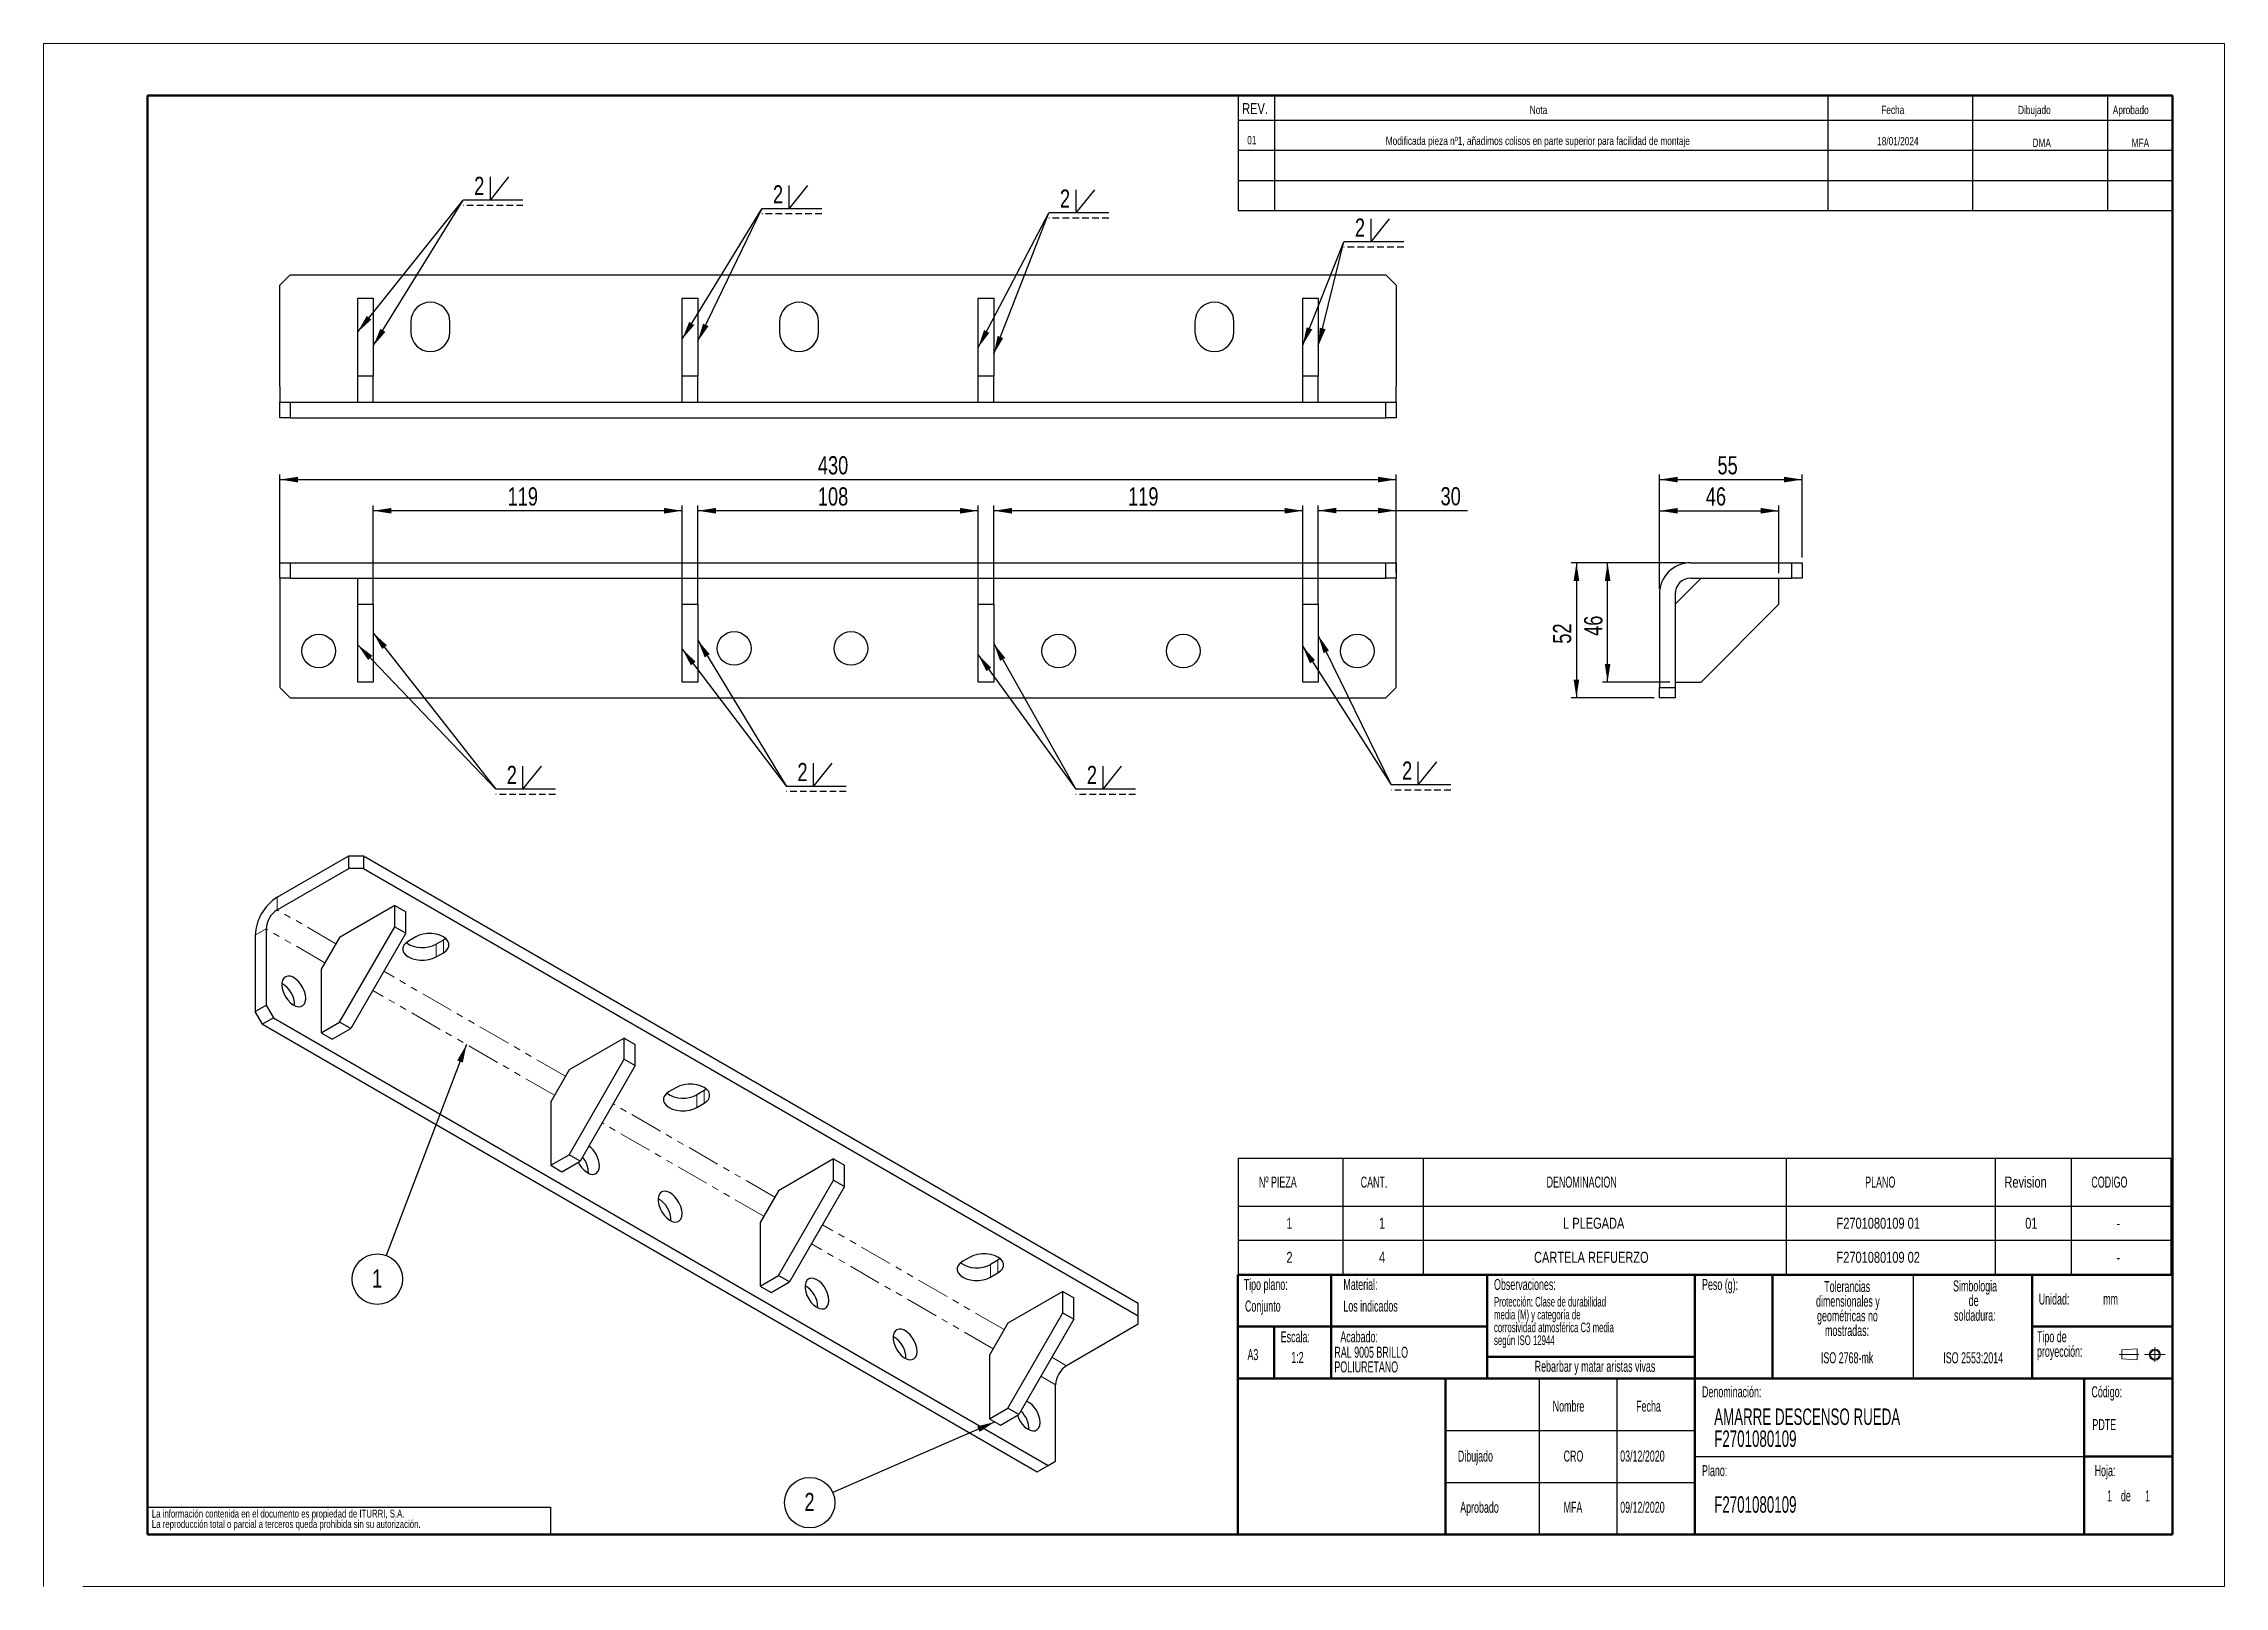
# Model space of a CAD drawing. Header units: millimetres. Extents: x 0 to 420, y 0 to 297.
import ezdxf

# ---------------------------------------------------------------- set-up
doc = ezdxf.new("R2010")
doc.units = ezdxf.units.MM
for name, pattern in [('CENTERX2', [20.32, 12.7, -2.54, 2.54, -2.54]), ('HIDDEN', [1.905, 1.27, -0.635]), ('PHANTOM', [12.7, 6.35, -1.27, 1.27, -1.27, 1.27, -1.27])]:
    doc.linetypes.add(name, pattern=pattern)
doc.layers.add('FORMATO', color=7, linetype='Continuous')
doc.layers.add('SLD-0', color=179, linetype='Continuous')
doc.styles.add('SLDTEXTSTYLE0', font='TXT', dxfattribs={"width": 0.605})
doc.styles.add('SLDTEXTSTYLE1', font='TXT', dxfattribs={"width": 0.75})
doc.dimstyles.new('SLDDIMSTYLE0', dxfattribs={"dimtxt": 3.5, "dimasz": 3.5, "dimexe": 0, "dimexo": 0.0625, "dimgap": 0.875, "dimtad": 1, "dimdec": 1, "dimlfac": 2, "dimrnd": 1e-09, "dimzin": 12, "dimdsep": 46, "dimtxsty": 'SLDTEXTSTYLE1', "dimsah": 1, "dimcen": 0.09, "dimadec": 0, "dimazin": 3, "dimtfac": 1, "dimtdec": 1, "dimtofl": 0, "dimtmove": 0, "dimatfit": 3, "dimfxl": 0, "dimfrac": 2, "dimtolj": 1, "dimtzin": 12, "dimarcsym": 0})
doc.dimstyles.new('SLDDIMSTYLE1', dxfattribs={"dimtxt": 0.18, "dimasz": 3.5, "dimexe": 0, "dimexo": 0.0625, "dimgap": 0, "dimtad": 0, "dimtih": 1, "dimtoh": 1, "dimdec": 0, "dimrnd": 1e-09, "dimzin": 0, "dimdsep": 46, "dimtxsty": 'Standard', "dimsah": 1, "dimcen": 0.09, "dimadec": 0, "dimazin": 0, "dimtfac": 3.5, "dimtdec": 0, "dimtofl": 0, "dimtmove": 0, "dimatfit": 3, "dimfxl": 0, "dimfrac": 2, "dimtolj": 1, "dimtzin": 0, "dimarcsym": 0})

# ---------------------------------------------------------------- blocks, each defined once
blk = doc.blocks.new('Bloque3')
at = {"color": 7, "linetype": 'CENTERX2', "lineweight": 18}
for p, q in [((397.92, 130.06), (394.8, 130.06)), ((398.88, 130.02), (402.16, 130.02)), ((400.52, 128.85), (400.52, 131.19))]:
    blk.add_line(p, q, dxfattribs=at)
at = {"color": 7, "linetype": 'Continuous', "lineweight": 18}
for p, q in [((397.68, 130.95), (395.23, 130.77)), ((395.23, 130.77), (395.23, 129.34)), ((397.68, 130.95), (397.68, 129.16)), ((397.68, 129.16), (395.23, 129.34))]:
    blk.add_line(p, q, dxfattribs=at)
for radius in [0.892, 0.713]:
    blk.add_circle((400.52, 130.02), radius, dxfattribs=at)
blk = doc.blocks.new('SW_NOTE_0')
at = {"layer": 'SLD-0', "color": 0, "attachment_point": 2, "style": 'SLDTEXTSTYLE0'}
for s, insert, char_height in [('dimensionales y', (7.54, -0.09), 2.1167), ('Tolerancias', (7.41, 2.73), 2.1167), ('geométricas no', (7.46, -2.92), 2.1167), ('mostradas:', (7.38, -5.74), 2.117)]:
    blk.add_mtext(s, dxfattribs=dict(at, insert=insert, char_height=char_height))
blk = doc.blocks.new('SW_NOTE_0_1')
at = {"layer": 'SLD-0', "color": 0, "attachment_point": 1, "style": 'SLDTEXTSTYLE0'}
for s, insert, char_height in [('Tipo de', (0, 2.73), 2.117), ('proyección:', (0, -0.09), 2.1167)]:
    blk.add_mtext(s, dxfattribs=dict(at, insert=insert, char_height=char_height))
blk = doc.blocks.new('SW_NOTE_0_2')
at = {"layer": 'SLD-0', "color": 0, "char_height": 2.117, "attachment_point": 2, "style": 'SLDTEXTSTYLE0'}
for s, insert in [('Simbologia', (7.11, 2.73)), ('de', (6.84, -0.09)), ('soldadura:', (7.06, -2.92))]:
    blk.add_mtext(s, dxfattribs=dict(at, insert=insert))
blk = doc.blocks.new('SW_NOTE_0_3')
at = {"layer": 'SLD-0', "color": 0, "char_height": 1.5, "attachment_point": 1, "style": 'SLDTEXTSTYLE1'}
for s, insert in [('La información contenida en el documento es propiedad de ITURRI, S.A.', (0, 1.93)), ('La reproducción total o parcial a terceros queda prohibida sin su autorización.', (0, -0.07))]:
    blk.add_mtext(s, dxfattribs=dict(at, insert=insert))
blk = doc.blocks.new('SW_NOTE_0_4')
at = {"layer": 'SLD-0', "color": 0, "char_height": 2.1167, "attachment_point": 1, "style": 'SLDTEXTSTYLE0'}
for s, insert in [('RAL 9005 BRILLO', (0, 2.73)), ('POLIURETANO', (0, -0.09))]:
    blk.add_mtext(s, dxfattribs=dict(at, insert=insert))
blk = doc.blocks.new('SW_NOTE_0_5')
at = {"layer": 'SLD-0', "color": 0, "char_height": 1.8521, "attachment_point": 1, "style": 'SLDTEXTSTYLE0'}
for s, insert in [('media (M) y categoría de', (0, -0.08)), ('Protección: Clase de durabilidad', (0, 2.39)), ('corrosividad atmosférica C3 media', (0, -2.55)), ('según ISO 12944', (0, -5.02))]:
    blk.add_mtext(s, dxfattribs=dict(at, insert=insert))
blk = doc.blocks.new('SW_NOTE_0_6')
at = {"layer": 'SLD-0', "color": 0, "char_height": 3.175, "attachment_point": 1, "style": 'SLDTEXTSTYLE0'}
for s, insert in [('AMARRE DESCENSO RUEDA', (0, 4.09)), ('F2701080109', (0, -0.14))]:
    blk.add_mtext(s, dxfattribs=dict(at, insert=insert))
blk = doc.blocks.new('SW_TABLEANNOTATION_0')
at = {"layer": 'FORMATO', "color": 0}
for p, q in [((0, 0), (0, -9.27)), ((0, 0), (20.18, 0)), ((20.18, 0), (20.18, -9.27)), ((20.18, 0), (35.68, 0)), ((35.68, 0), (35.68, -9.27)), ((35.68, 0), (105.59, 0)), ((105.59, 0), (105.59, -9.27)), ((105.59, 0), (145.84, 0)), ((145.84, 0), (145.84, -9.27)), ((145.84, 0), (160.48, 0)), ((160.48, 0), (160.48, -9.27)), ((160.48, 0), (179.64, 0)), ((179.64, 0), (179.64, -9.27)), ((0, -9.27), (20.18, -9.27)), ((0, -9.27), (0, -15.83)), ((20.18, -9.27), (35.68, -9.27)), ((20.18, -9.27), (20.18, -15.83)), ((35.68, -9.27), (105.59, -9.27)), ((35.68, -9.27), (35.68, -15.83)), ((105.59, -9.27), (145.84, -9.27)), ((105.59, -9.27), (105.59, -15.83)), ((145.84, -9.27), (160.48, -9.27)), ((145.84, -9.27), (145.84, -15.83)), ((160.48, -9.27), (179.64, -9.27)), ((160.48, -9.27), (160.48, -15.83)), ((179.64, -9.27), (179.64, -15.83)), ((0, -15.83), (0, -22.4)), ((0, -15.83), (20.18, -15.83)), ((20.18, -15.83), (20.18, -22.4)), ((20.18, -15.83), (35.68, -15.83)), ((35.68, -15.83), (35.68, -22.4)), ((35.68, -15.83), (105.59, -15.83)), ((105.59, -15.83), (105.59, -22.4)), ((105.59, -15.83), (145.84, -15.83)), ((145.84, -15.83), (145.84, -22.4)), ((145.84, -15.83), (160.48, -15.83)), ((160.48, -15.83), (160.48, -22.4)), ((160.48, -15.83), (179.64, -15.83)), ((179.64, -15.83), (179.64, -22.4)), ((0, -22.4), (20.18, -22.4)), ((20.18, -22.4), (35.68, -22.4)), ((35.68, -22.4), (105.59, -22.4)), ((105.59, -22.4), (145.84, -22.4)), ((145.84, -22.4), (160.48, -22.4)), ((160.48, -22.4), (179.64, -22.4))]:
    blk.add_line(p, q, dxfattribs=at)
at = {"layer": 'FORMATO', "color": 0, "attachment_point": 1}
for s, insert, char_height, style in [('Nº PIEZA', (4.01, -3.58), 2.117, 'SLDTEXTSTYLE0'), ('CANT.', (23.62, -3.58), 2.117, 'SLDTEXTSTYLE0'), ('DENOMINACION', (59.42, -3.58), 2.1167, 'SLDTEXTSTYLE0'), ('PLANO', (120.78, -3.58), 2.117, 'SLDTEXTSTYLE0'), ('Revision', (147.6, -3.58), 2.117, 'SLDTEXTSTYLE1'), ('CODIGO', (164.34, -3.58), 2.117, 'SLDTEXTSTYLE0'), ('1', (9.31, -11.5), 2.12, 'SLDTEXTSTYLE1'), ('1', (27.15, -11.5), 2.12, 'SLDTEXTSTYLE1'), ('L PLEGADA', (62.59, -11.5), 2.117, 'SLDTEXTSTYLE1'), ('F2701080109 01', (115.26, -11.5), 2.1167, 'SLDTEXTSTYLE1'), ('01', (151.6, -11.5), 2.117, 'SLDTEXTSTYLE1'), ('-', (169.2, -11.5), 2.12, 'SLDTEXTSTYLE1'), ('2', (9.31, -18.06), 2.12, 'SLDTEXTSTYLE1'), ('4', (27.15, -18.06), 2.12, 'SLDTEXTSTYLE1'), ('CARTELA REFUERZO', (57.01, -18.06), 2.1167, 'SLDTEXTSTYLE1'), ('F2701080109 02', (115.26, -18.06), 2.1167, 'SLDTEXTSTYLE1'), ('-', (169.2, -18.06), 2.12, 'SLDTEXTSTYLE1')]:
    blk.add_mtext(s, dxfattribs=dict(at, insert=insert, char_height=char_height, style=style))
blk = doc.blocks.new('_D')
at = {"layer": 'FORMATO', "color": 7}
for p, q in [((311.21, 192.07), (311.21, 214.07)), ((311.21, 213.07), (338.71, 213.07)), ((338.71, 198.07), (338.71, 214.07))]:
    blk.add_line(p, q, dxfattribs=at)
for points in [[(311.21, 213.07), (314.71, 212.53), (314.71, 213.61)], [(338.71, 213.07), (335.21, 213.61), (335.21, 212.53)]]:
    blk.add_solid(points, dxfattribs=at)
at = {"layer": 'FORMATO', "color": 7, "insert": (322.37, 217.58), "char_height": 3.5, "attachment_point": 1, "style": 'SLDTEXTSTYLE1'}
blk.add_mtext('55', dxfattribs=at)
blk = doc.blocks.new('_D_1')
at = {"layer": 'FORMATO', "color": 7}
for p, q in [((316.21, 197.07), (294.21, 197.07)), ((295.21, 197.07), (295.21, 171.07)), ((310.21, 171.07), (294.21, 171.07))]:
    blk.add_line(p, q, dxfattribs=at)
for points in [[(295.21, 197.07), (294.67, 193.57), (295.75, 193.57)], [(295.21, 171.07), (295.75, 174.57), (294.67, 174.57)]]:
    blk.add_solid(points, dxfattribs=at)
at = {"layer": 'FORMATO', "color": 7, "insert": (290.7, 181.48), "char_height": 3.5, "attachment_point": 1, "rotation": 90, "style": 'SLDTEXTSTYLE1'}
blk.add_mtext('52', dxfattribs=at)
blk = doc.blocks.new('_D_2')
at = {"layer": 'FORMATO', "color": 7}
for p, q in [((316.21, 197.07), (300.21, 197.07)), ((301.21, 174.07), (301.21, 197.07)), ((313.21, 174.07), (300.21, 174.07))]:
    blk.add_line(p, q, dxfattribs=at)
for points in [[(301.21, 197.07), (300.67, 193.57), (301.75, 193.57)], [(301.21, 174.07), (301.75, 177.57), (300.67, 177.57)]]:
    blk.add_solid(points, dxfattribs=at)
at = {"layer": 'FORMATO', "color": 7, "insert": (296.7, 182.98), "char_height": 3.5, "attachment_point": 1, "rotation": 90, "style": 'SLDTEXTSTYLE1'}
blk.add_mtext('46', dxfattribs=at)
blk = doc.blocks.new('_D_3')
at = {"layer": 'FORMATO', "color": 7}
for p, q in [((311.21, 192.07), (311.21, 208.07)), ((311.21, 207.07), (334.21, 207.07)), ((334.21, 195.07), (334.21, 208.07))]:
    blk.add_line(p, q, dxfattribs=at)
for points in [[(311.21, 207.07), (314.71, 206.53), (314.71, 207.61)], [(334.21, 207.07), (330.71, 207.61), (330.71, 206.53)]]:
    blk.add_solid(points, dxfattribs=at)
at = {"layer": 'FORMATO', "color": 7, "insert": (320.12, 211.58), "char_height": 3.5, "attachment_point": 1, "style": 'SLDTEXTSTYLE1'}
blk.add_mtext('46', dxfattribs=at)
blk = doc.blocks.new('_D_4')
at = {"layer": 'FORMATO', "color": 7}
for p, q in [((182.99, 190.07), (182.99, 208.07)), ((242.49, 207.07), (182.99, 207.07)), ((242.49, 190.07), (242.49, 208.07))]:
    blk.add_line(p, q, dxfattribs=at)
for points in [[(182.99, 207.07), (186.49, 206.53), (186.49, 207.61)], [(242.49, 207.07), (238.99, 207.61), (238.99, 206.53)]]:
    blk.add_solid(points, dxfattribs=at)
at = {"layer": 'FORMATO', "color": 7, "insert": (208.86, 211.58), "char_height": 3.5, "attachment_point": 1, "style": 'SLDTEXTSTYLE1'}
blk.add_mtext('119', dxfattribs=at)
blk = doc.blocks.new('_D_5')
at = {"layer": 'FORMATO', "color": 7}
for p, q in [((125.99, 190.07), (125.99, 208.07)), ((179.99, 207.07), (125.99, 207.07)), ((179.99, 190.07), (179.99, 208.07))]:
    blk.add_line(p, q, dxfattribs=at)
for points in [[(125.99, 207.07), (129.49, 206.53), (129.49, 207.61)], [(179.99, 207.07), (176.49, 207.61), (176.49, 206.53)]]:
    blk.add_solid(points, dxfattribs=at)
at = {"layer": 'FORMATO', "color": 7, "insert": (149.11, 211.58), "char_height": 3.5, "attachment_point": 1, "style": 'SLDTEXTSTYLE1'}
blk.add_mtext('108', dxfattribs=at)
blk = doc.blocks.new('_D_6')
at = {"layer": 'FORMATO', "color": 7}
for p, q in [((63.49, 190.07), (63.49, 208.07)), ((122.99, 207.07), (63.49, 207.07)), ((122.99, 190.07), (122.99, 208.07))]:
    blk.add_line(p, q, dxfattribs=at)
for points in [[(63.49, 207.07), (66.99, 206.53), (66.99, 207.61)], [(122.99, 207.07), (119.49, 207.61), (119.49, 206.53)]]:
    blk.add_solid(points, dxfattribs=at)
at = {"layer": 'FORMATO', "color": 7, "insert": (89.36, 211.58), "char_height": 3.5, "attachment_point": 1, "style": 'SLDTEXTSTYLE1'}
blk.add_mtext('119', dxfattribs=at)
blk = doc.blocks.new('_D_7')
at = {"layer": 'FORMATO', "color": 7}
for p, q in [((45.49, 195.07), (45.49, 214.07)), ((45.49, 213.07), (260.49, 213.07)), ((260.49, 195.07), (260.49, 214.07))]:
    blk.add_line(p, q, dxfattribs=at)
for points in [[(45.49, 213.07), (48.99, 212.53), (48.99, 213.61)], [(260.49, 213.07), (256.99, 213.61), (256.99, 212.53)]]:
    blk.add_solid(points, dxfattribs=at)
at = {"layer": 'FORMATO', "color": 7, "insert": (149.11, 217.58), "char_height": 3.5, "attachment_point": 1, "style": 'SLDTEXTSTYLE1'}
blk.add_mtext('430', dxfattribs=at)
blk = doc.blocks.new('_D_8')
at = {"layer": 'FORMATO', "color": 7}
for p, q in [((245.49, 190.07), (245.49, 208.11)), ((245.49, 207.11), (260.49, 207.11)), ((260.49, 195.07), (260.49, 208.11)), ((260.49, 207.11), (274.22, 207.11))]:
    blk.add_line(p, q, dxfattribs=at)
for points in [[(245.49, 207.11), (248.99, 206.57), (248.99, 207.65)], [(260.49, 207.11), (256.99, 207.65), (256.99, 206.57)]]:
    blk.add_solid(points, dxfattribs=at)
at = {"layer": 'FORMATO', "color": 7, "insert": (269.04, 211.62), "char_height": 3.5, "attachment_point": 1, "style": 'SLDTEXTSTYLE1'}
blk.add_mtext('30', dxfattribs=at)
blk = doc.blocks.new('SW_SYMBOL_WELD_BUSB')
at = {"layer": 'FORMATO', "color": 0}
for q in [(200, 1000), (1000, 1000)]:
    blk.add_line((200, 0), q, dxfattribs=at)
blk = doc.blocks.new('SW_WELDSYMBOL_0')
at = {"layer": 'FORMATO', "color": 0}
blk.add_line((11.51, 0), (0, 0), dxfattribs=at)
at = {"layer": 'FORMATO', "color": 0, "linetype": 'HIDDEN'}
blk.add_line((11.51, -1), (0, -1), dxfattribs=at)
at = {"layer": 'FORMATO', "color": 0, "xscale": 0.004470703125, "yscale": 0.004470703125, "zscale": 0.004470703125}
blk.add_blockref('SW_SYMBOL_WELD_BUSB', (4.34, 0), dxfattribs=at)
at = {"layer": 'FORMATO', "color": 0, "insert": (2.12, 4.51), "char_height": 3.5, "attachment_point": 1, "style": 'SLDTEXTSTYLE1'}
blk.add_mtext('2', dxfattribs=at)
blk = doc.blocks.new('SW_WELDSYMBOL_1')
at = {"layer": 'FORMATO', "color": 0}
blk.add_line((11.51, 0), (0, 0), dxfattribs=at)
at = {"layer": 'FORMATO', "color": 0, "linetype": 'HIDDEN'}
blk.add_line((11.51, -1), (0, -1), dxfattribs=at)
at = {"layer": 'FORMATO', "color": 0, "xscale": 0.004470703125, "yscale": 0.004470703125, "zscale": 0.004470703125}
blk.add_blockref('SW_SYMBOL_WELD_BUSB', (4.34, 0), dxfattribs=at)
at = {"layer": 'FORMATO', "color": 0, "insert": (2.12, 4.51), "char_height": 3.5, "attachment_point": 1, "style": 'SLDTEXTSTYLE1'}
blk.add_mtext('2', dxfattribs=at)
blk = doc.blocks.new('SW_WELDSYMBOL_2')
at = {"layer": 'FORMATO', "color": 0}
blk.add_line((11.51, 0), (0, 0), dxfattribs=at)
at = {"layer": 'FORMATO', "color": 0, "linetype": 'HIDDEN'}
blk.add_line((11.51, -1), (0, -1), dxfattribs=at)
at = {"layer": 'FORMATO', "color": 0, "xscale": 0.004470703125, "yscale": 0.004470703125, "zscale": 0.004470703125}
blk.add_blockref('SW_SYMBOL_WELD_BUSB', (4.34, 0), dxfattribs=at)
at = {"layer": 'FORMATO', "color": 0, "insert": (2.12, 4.51), "char_height": 3.5, "attachment_point": 1, "style": 'SLDTEXTSTYLE1'}
blk.add_mtext('2', dxfattribs=at)
blk = doc.blocks.new('SW_WELDSYMBOL_3')
at = {"layer": 'FORMATO', "color": 0}
blk.add_line((11.51, 0), (0, 0), dxfattribs=at)
at = {"layer": 'FORMATO', "color": 0, "linetype": 'HIDDEN'}
blk.add_line((11.51, -1), (0, -1), dxfattribs=at)
at = {"layer": 'FORMATO', "color": 0, "xscale": 0.004470703125, "yscale": 0.004470703125, "zscale": 0.004470703125}
blk.add_blockref('SW_SYMBOL_WELD_BUSB', (4.34, 0), dxfattribs=at)
at = {"layer": 'FORMATO', "color": 0, "insert": (2.12, 4.51), "char_height": 3.5, "attachment_point": 1, "style": 'SLDTEXTSTYLE1'}
blk.add_mtext('2', dxfattribs=at)
blk = doc.blocks.new('SW_WELDSYMBOL_4')
at = {"layer": 'FORMATO', "color": 0}
blk.add_line((11.51, 0), (0, 0), dxfattribs=at)
at = {"layer": 'FORMATO', "color": 0, "linetype": 'HIDDEN'}
blk.add_line((11.51, -1), (0, -1), dxfattribs=at)
at = {"layer": 'FORMATO', "color": 0, "xscale": 0.004470703125, "yscale": 0.004470703125, "zscale": 0.004470703125}
blk.add_blockref('SW_SYMBOL_WELD_BUSB', (4.34, 0), dxfattribs=at)
at = {"layer": 'FORMATO', "color": 0, "insert": (2.12, 4.51), "char_height": 3.5, "attachment_point": 1, "style": 'SLDTEXTSTYLE1'}
blk.add_mtext('2', dxfattribs=at)
blk = doc.blocks.new('SW_WELDSYMBOL_5')
at = {"layer": 'FORMATO', "color": 0}
blk.add_line((11.51, 0), (0, 0), dxfattribs=at)
at = {"layer": 'FORMATO', "color": 0, "linetype": 'HIDDEN'}
blk.add_line((11.51, -1), (0, -1), dxfattribs=at)
at = {"layer": 'FORMATO', "color": 0, "xscale": 0.004470703125, "yscale": 0.004470703125, "zscale": 0.004470703125}
blk.add_blockref('SW_SYMBOL_WELD_BUSB', (4.34, 0), dxfattribs=at)
at = {"layer": 'FORMATO', "color": 0, "insert": (2.12, 4.51), "char_height": 3.5, "attachment_point": 1, "style": 'SLDTEXTSTYLE1'}
blk.add_mtext('2', dxfattribs=at)
blk = doc.blocks.new('SW_WELDSYMBOL_6')
at = {"layer": 'FORMATO', "color": 0}
blk.add_line((11.51, 0), (0, 0), dxfattribs=at)
at = {"layer": 'FORMATO', "color": 0, "linetype": 'HIDDEN'}
blk.add_line((11.51, -1), (0, -1), dxfattribs=at)
at = {"layer": 'FORMATO', "color": 0, "xscale": 0.004470703125, "yscale": 0.004470703125, "zscale": 0.004470703125}
blk.add_blockref('SW_SYMBOL_WELD_BUSB', (4.34, 0), dxfattribs=at)
at = {"layer": 'FORMATO', "color": 0, "insert": (2.12, 4.51), "char_height": 3.5, "attachment_point": 1, "style": 'SLDTEXTSTYLE1'}
blk.add_mtext('2', dxfattribs=at)
blk = doc.blocks.new('SW_WELDSYMBOL_7')
at = {"layer": 'FORMATO', "color": 0}
blk.add_line((11.51, 0), (0, 0), dxfattribs=at)
at = {"layer": 'FORMATO', "color": 0, "linetype": 'HIDDEN'}
blk.add_line((11.51, -1), (0, -1), dxfattribs=at)
at = {"layer": 'FORMATO', "color": 0, "xscale": 0.004470703125, "yscale": 0.004470703125, "zscale": 0.004470703125}
blk.add_blockref('SW_SYMBOL_WELD_BUSB', (4.34, 0), dxfattribs=at)
at = {"layer": 'FORMATO', "color": 0, "insert": (2.12, 4.51), "char_height": 3.5, "attachment_point": 1, "style": 'SLDTEXTSTYLE1'}
blk.add_mtext('2', dxfattribs=at)
blk = doc.blocks.new('SW_NOTE_0_7')
at = {"layer": 'FORMATO', "color": 0}
blk.add_circle((-4.45, -1.94), 4.86, dxfattribs=at)
at = {"layer": 'FORMATO', "color": 0, "insert": (-4.49, -0.06), "char_height": 3.5, "attachment_point": 2, "style": 'SLDTEXTSTYLE1'}
blk.add_mtext('2', dxfattribs=at)
blk = doc.blocks.new('SW_NOTE_0_8')
at = {"layer": 'FORMATO', "color": 0}
blk.add_circle((-1.73, -4.54), 4.86, dxfattribs=at)
at = {"layer": 'FORMATO', "color": 0, "insert": (-1.76, -2.66), "char_height": 3.5, "attachment_point": 2, "style": 'SLDTEXTSTYLE1'}
blk.add_mtext('1', dxfattribs=at)

msp = doc.modelspace()

# ---------------------------------------------------------------- linework, layer by layer
at = {"color": 7, "linetype": 'Continuous', "lineweight": 18}
for p, q in [((0, 297), (420, 297)), ((0, 297), (0, -0.001)), ((420, 297), (420, 0)), ((7.531, 0), (420, 0))]:
    msp.add_line(p, q, dxfattribs=at)
at = {"color": 7, "linetype": 'Continuous', "lineweight": 50}
for p, q in [((410, 287), (20, 287)), ((20, 10), (20, 287)), ((410, 10), (410, 287)), ((230, 60), (410, 60)), ((230, 60), (230, 10)), ((20, 10), (410, 10))]:
    msp.add_line(p, q, dxfattribs=at)
at = {"color": 7, "linetype": 'Continuous', "lineweight": 25}
for p, q in [((47.493, 252.472), (45.493, 250.472)), ((47.493, 252.472), (258.493, 252.472)), ((260.493, 250.472), (258.493, 252.472)), ((45.493, 230.972), (45.493, 250.472)), ((60.493, 247.972), (63.493, 247.972)), ((60.493, 232.972), (60.493, 247.972)), ((63.493, 247.972), (63.493, 232.972)), ((122.993, 247.972), (125.993, 247.972)), ((122.993, 232.972), (122.993, 247.972)), ((125.993, 247.972), (125.993, 232.972)), ((179.993, 247.972), (182.993, 247.972)), ((179.993, 232.972), (179.993, 247.972)), ((182.993, 247.972), (182.993, 232.972)), ((242.493, 247.972), (245.493, 247.972)), ((242.493, 232.972), (242.493, 247.972)), ((245.493, 247.972), (245.493, 232.972)), ((260.493, 250.472), (260.493, 230.972)), ((70.743, 243.472), (70.743, 241.472)), ((78.243, 241.472), (78.243, 243.472)), ((141.743, 243.472), (141.743, 241.472)), ((149.243, 241.472), (149.243, 243.472)), ((221.743, 243.472), (221.743, 241.472)), ((229.243, 241.472), (229.243, 243.472)), ((60.493, 227.972), (60.493, 232.972)), ((63.493, 232.972), (60.493, 232.972)), ((63.493, 227.972), (63.493, 232.972)), ((122.993, 227.972), (122.993, 232.972)), ((125.993, 232.972), (122.993, 232.972)), ((125.993, 227.972), (125.993, 232.972)), ((182.993, 232.972), (179.993, 232.972)), ((179.993, 227.972), (179.993, 232.972)), ((182.993, 227.972), (182.993, 232.972)), ((245.493, 232.972), (242.493, 232.972)), ((242.493, 227.972), (242.493, 232.972)), ((245.493, 227.972), (245.493, 232.972)), ((45.493, 230.972), (45.493, 227.972)), ((45.493, 224.972), (45.493, 227.972)), ((45.493, 227.972), (47.493, 227.972)), ((47.493, 227.972), (47.493, 224.972)), ((47.493, 227.972), (258.493, 227.972)), ((258.493, 224.972), (258.493, 227.972)), ((258.493, 227.972), (260.493, 227.972)), ((260.493, 227.972), (260.493, 230.972)), ((260.493, 227.972), (260.493, 224.972)), ((47.493, 224.972), (45.493, 224.972)), ((47.493, 224.972), (258.493, 224.972)), ((260.493, 224.972), (258.493, 224.972)), ((45.493, 194.071), (45.493, 197.071)), ((45.493, 197.071), (47.493, 197.071)), ((47.493, 194.071), (45.493, 194.071)), ((45.493, 194.071), (45.493, 191.071)), ((47.493, 197.071), (47.493, 194.071)), ((47.493, 197.071), (258.493, 197.071)), ((47.493, 194.071), (258.493, 194.071)), ((60.493, 189.071), (60.493, 194.071)), ((63.493, 189.071), (63.493, 194.071)), ((122.993, 189.071), (122.993, 194.071)), ((125.993, 189.071), (125.993, 194.071)), ((179.993, 189.071), (179.993, 194.071)), ((182.993, 189.071), (182.993, 194.071)), ((242.493, 189.071), (242.493, 194.071)), ((245.493, 189.071), (245.493, 194.071)), ((258.493, 194.071), (258.493, 197.071)), ((258.493, 197.071), (260.493, 197.071)), ((260.493, 194.071), (258.493, 194.071)), ((260.493, 197.071), (260.493, 194.071)), ((260.493, 191.071), (260.493, 194.071)), ((319.207, 194.071), (314.207, 189.071)), ((317.207, 197.071), (336.707, 197.071)), ((317.207, 194.071), (336.707, 194.071)), ((334.207, 189.071), (334.207, 194.071)), ((336.707, 194.071), (336.707, 197.071)), ((336.707, 197.071), (338.707, 197.071)), ((338.707, 194.071), (336.707, 194.071)), ((338.707, 197.071), (338.707, 194.071)), ((45.493, 191.071), (45.493, 173.071)), ((60.493, 189.071), (63.493, 189.071)), ((60.493, 174.071), (60.493, 189.071)), ((63.493, 189.071), (63.493, 174.071)), ((122.993, 189.071), (125.993, 189.071)), ((122.993, 174.071), (122.993, 189.071)), ((125.993, 189.071), (125.993, 174.071)), ((179.993, 189.071), (182.993, 189.071)), ((179.993, 174.071), (179.993, 189.071)), ((182.993, 189.071), (182.993, 174.071)), ((242.493, 189.071), (245.493, 189.071)), ((242.493, 174.071), (242.493, 189.071)), ((245.493, 189.071), (245.493, 174.071)), ((260.493, 173.071), (260.493, 191.071)), ((311.207, 191.071), (311.207, 173.071)), ((314.207, 191.071), (314.207, 173.071)), ((319.207, 174.071), (334.207, 189.071)), ((45.493, 173.071), (47.493, 171.071)), ((63.493, 174.071), (60.493, 174.071)), ((125.993, 174.071), (122.993, 174.071)), ((182.993, 174.071), (179.993, 174.071)), ((245.493, 174.071), (242.493, 174.071)), ((258.493, 171.071), (260.493, 173.071)), ((311.207, 173.071), (314.207, 173.071)), ((311.207, 171.071), (311.207, 173.071)), ((314.207, 174.071), (319.207, 174.071)), ((314.207, 173.071), (314.207, 171.071)), ((47.493, 171.071), (258.493, 171.071)), ((314.207, 171.071), (311.207, 171.071)), ((44.995, 132.699), (58.784, 140.659)), ((58.784, 138.209), (58.784, 140.659)), ((58.784, 140.659), (61.612, 140.659)), ((61.612, 140.659), (61.612, 138.209)), ((61.612, 140.659), (210.812, 54.528)), ((44.995, 130.249), (58.784, 138.209)), ((61.612, 138.209), (58.784, 138.209)), ((61.612, 138.209), (210.812, 52.078)), ((67.623, 131.066), (57.016, 124.943)), ((67.623, 126.983), (67.623, 131.066)), ((67.623, 131.066), (69.744, 129.841)), ((42.874, 126.575), (42.874, 111.877)), ((57.016, 108.612), (67.623, 126.983)), ((67.623, 126.983), (69.744, 125.758)), ((69.744, 125.758), (69.744, 129.841)), ((40.753, 125.351), (40.753, 110.653)), ((57.016, 124.943), (53.481, 118.819)), ((69.744, 125.758), (59.137, 107.387)), ((71.689, 125.045), (70.274, 124.228)), ((76.992, 124.433), (75.578, 123.616)), ((75.578, 121.167), (76.992, 121.983)), ((77.432, 124.739), (76.992, 124.433)), ((53.481, 118.819), (53.481, 106.571)), ((40.753, 110.653), (42.874, 111.877)), ((42.167, 108.203), (40.753, 110.653)), ((44.288, 109.428), (42.167, 108.203)), ((42.874, 111.877), (44.288, 109.428)), ((44.288, 109.428), (193.488, 23.297)), ((42.167, 108.203), (191.366, 22.072)), ((53.481, 106.571), (57.016, 108.612)), ((53.481, 106.571), (55.602, 105.346)), ((55.602, 105.346), (59.137, 107.387)), ((59.137, 107.387), (57.016, 108.612)), ((111.817, 105.553), (101.21, 99.43)), ((111.817, 101.47), (111.817, 105.553)), ((111.817, 105.553), (113.938, 104.328)), ((101.21, 83.099), (111.817, 101.47)), ((111.817, 101.47), (113.938, 100.246)), ((113.938, 100.246), (113.938, 104.328)), ((101.21, 99.43), (97.675, 93.306)), ((113.938, 100.246), (103.332, 81.875)), ((97.675, 93.306), (97.675, 81.058)), ((121.893, 96.062), (120.479, 95.246)), ((127.196, 95.45), (125.782, 94.634)), ((125.782, 92.184), (127.196, 93.001)), ((127.637, 95.756), (127.196, 95.45)), ((97.675, 81.058), (101.21, 83.099)), ((97.675, 81.058), (99.796, 79.834)), ((99.796, 79.834), (103.332, 81.875)), ((103.332, 81.875), (101.21, 83.099)), ((152.122, 82.285), (141.515, 76.162)), ((152.122, 78.203), (152.122, 82.285)), ((152.122, 82.285), (154.243, 81.061)), ((154.243, 76.978), (154.243, 81.061)), ((141.515, 76.162), (137.98, 70.039)), ((141.515, 59.832), (152.122, 78.203)), ((154.243, 76.978), (143.637, 58.607)), ((152.122, 78.203), (154.243, 76.978)), ((137.98, 70.039), (137.98, 57.79)), ((178.462, 63.406), (177.047, 62.59)), ((184.205, 63.1), (183.765, 62.794)), ((137.98, 57.79), (141.515, 59.832)), ((143.637, 58.607), (141.515, 59.832)), ((183.765, 62.794), (182.351, 61.978)), ((182.351, 59.528), (183.765, 60.344)), ((137.98, 57.79), (140.101, 56.566)), ((140.101, 56.566), (143.637, 58.607)), ((196.316, 56.773), (185.71, 50.65)), ((196.316, 52.69), (196.316, 56.773)), ((196.316, 56.773), (198.437, 55.548)), ((198.437, 51.465), (198.437, 55.548)), ((185.71, 50.65), (182.174, 44.526)), ((185.71, 34.319), (196.316, 52.69)), ((198.437, 51.465), (187.831, 33.094)), ((196.316, 52.69), (198.437, 51.465)), ((210.812, 50.445), (197.023, 42.485)), ((210.812, 52.078), (210.812, 54.528)), ((210.812, 50.445), (210.812, 52.078)), ((182.174, 44.526), (182.174, 32.278)), ((194.902, 24.114), (194.902, 38.811)), ((182.174, 32.278), (185.71, 34.319)), ((187.831, 33.094), (185.71, 34.319)), ((182.174, 32.278), (184.295, 31.053)), ((184.295, 31.053), (187.831, 33.094)), ((191.366, 22.072), (193.488, 23.297)), ((193.488, 23.297), (194.902, 24.114))]:
    msp.add_line(p, q, dxfattribs=at)
at = {"color": 8, "linetype": 'PHANTOM', "lineweight": 18}
for p, q in [((44.995, 130.249), (44.995, 132.699)), ((56.309, 123.718), (44.995, 130.249)), ((40.753, 125.351), (42.874, 126.575)), ((54.188, 120.044), (42.874, 126.575)), ((75.578, 121.167), (75.578, 123.616)), ((76.992, 121.983), (76.992, 124.433)), ((100.503, 98.205), (65.502, 118.411)), ((98.382, 94.531), (63.381, 114.737)), ((140.808, 74.938), (109.696, 92.898)), ((125.782, 92.184), (125.782, 94.634)), ((127.196, 93.001), (127.196, 95.45)), ((138.687, 71.263), (107.575, 89.224)), ((185.002, 49.425), (150.001, 69.631)), ((182.881, 45.751), (147.88, 65.956)), ((182.351, 59.528), (182.351, 61.978)), ((183.765, 60.344), (183.765, 62.794)), ((197.023, 42.485), (194.195, 44.118)), ((194.902, 38.811), (192.074, 40.444))]:
    msp.add_line(p, q, dxfattribs=at)
at = {"color": 7, "linetype": 'Continuous', "lineweight": 25, "flags": 128}
for points in [[(70.274, 124.228), (69.751, 123.849), (69.386, 123.413), (69.2, 122.94), (69.2, 122.455), (69.386, 121.983), (69.751, 121.546), (70.274, 121.167), (70.931, 120.865), (71.687, 120.654), (72.506, 120.546), (73.346, 120.546), (74.165, 120.654), (74.921, 120.865), (75.578, 121.167)], [(76.992, 121.983), (77.515, 122.362), (77.88, 122.799), (78.067, 123.272), (78.067, 123.756), (77.88, 124.229), (77.515, 124.666), (76.992, 125.045), (76.335, 125.347), (75.579, 125.557), (74.76, 125.665), (73.92, 125.665), (73.102, 125.557), (72.345, 125.347), (71.689, 125.045)], [(50.475, 113.205), (50.413, 113.853), (50.231, 114.537), (49.938, 115.221), (49.55, 115.868), (49.087, 116.443), (48.576, 116.915), (48.044, 117.258), (47.518, 117.454), (47.028, 117.493), (46.6, 117.372), (46.257, 117.098), (46.018, 116.686), (45.895, 116.157), (45.895, 115.541), (46.018, 114.871), (46.257, 114.182), (46.6, 113.512), (47.028, 112.897), (47.518, 112.37), (48.044, 111.96), (48.576, 111.688), (49.087, 111.569), (49.55, 111.611), (49.938, 111.81), (50.231, 112.155), (50.413, 112.629), (50.475, 113.205)], [(127.196, 93.001), (127.72, 93.38), (128.084, 93.817), (128.271, 94.289), (128.271, 94.774), (128.084, 95.246), (127.72, 95.683), (127.196, 96.062), (126.54, 96.365), (125.783, 96.575), (124.965, 96.683), (124.125, 96.683), (123.306, 96.575), (122.55, 96.365), (121.893, 96.062)], [(120.479, 95.246), (119.955, 94.867), (119.591, 94.43), (119.404, 93.957), (119.404, 93.473), (119.591, 93), (119.955, 92.563), (120.479, 92.184), (121.135, 91.882), (121.892, 91.672), (122.711, 91.564), (123.55, 91.564), (124.369, 91.672), (125.126, 91.882), (125.782, 92.184)], [(102.954, 81.656), (103.169, 81.264), (103.597, 80.649), (104.087, 80.122), (104.612, 79.711), (105.145, 79.44), (105.656, 79.321), (106.118, 79.363), (106.506, 79.562), (106.799, 79.907), (106.982, 80.381), (107.044, 80.957)], [(122.954, 71.772), (122.892, 72.42), (122.709, 73.104), (122.416, 73.789), (122.028, 74.435), (121.566, 75.01), (121.055, 75.482), (120.522, 75.825), (119.997, 76.022), (119.507, 76.061), (119.079, 75.94), (118.736, 75.666), (118.496, 75.253), (118.373, 74.725), (118.373, 74.109), (118.496, 73.438), (118.736, 72.749), (119.079, 72.079), (119.507, 71.464), (119.997, 70.937), (120.522, 70.527), (121.055, 70.255), (121.566, 70.137), (122.028, 70.178), (122.416, 70.377), (122.709, 70.722), (122.892, 71.196), (122.954, 71.772)], [(183.765, 60.344), (184.289, 60.723), (184.653, 61.16), (184.84, 61.633), (184.84, 62.118), (184.653, 62.59), (184.289, 63.027), (183.765, 63.406), (183.108, 63.708), (182.352, 63.919), (181.533, 64.026), (180.693, 64.026), (179.875, 63.919), (179.118, 63.708), (178.462, 63.406)], [(151.238, 55.036), (151.176, 55.684), (150.994, 56.368), (150.7, 57.052), (150.312, 57.699), (149.85, 58.274), (149.339, 58.746), (148.806, 59.089), (148.281, 59.285), (147.791, 59.324), (147.363, 59.203), (147.02, 58.929), (146.78, 58.517), (146.657, 57.988), (146.657, 57.372), (146.78, 56.702), (147.02, 56.013), (147.363, 55.343), (147.791, 54.728), (148.281, 54.201), (148.806, 53.79), (149.339, 53.519), (149.85, 53.4), (150.312, 53.442), (150.7, 53.64), (150.994, 53.986), (151.176, 54.46), (151.238, 55.036)], [(177.047, 62.59), (176.524, 62.211), (176.16, 61.774), (175.973, 61.301), (175.973, 60.816), (176.16, 60.344), (176.524, 59.907), (177.047, 59.528), (177.704, 59.226), (178.461, 59.015), (179.279, 58.908), (180.119, 58.908), (180.938, 59.015), (181.694, 59.226), (182.351, 59.528)], [(168.209, 45.239), (168.147, 45.887), (167.964, 46.571), (167.671, 47.255), (167.283, 47.902), (166.821, 48.477), (166.31, 48.949), (165.777, 49.292), (165.251, 49.488), (164.761, 49.527), (164.333, 49.406), (163.99, 49.132), (163.751, 48.72), (163.628, 48.191), (163.628, 47.575), (163.751, 46.905), (163.99, 46.216), (164.333, 45.546), (164.761, 44.931), (165.251, 44.404), (165.777, 43.994), (166.31, 43.722), (166.821, 43.603), (167.283, 43.645), (167.671, 43.844), (167.964, 44.189), (168.147, 44.663), (168.209, 45.239)], [(187.532, 32.922), (187.679, 32.541), (188.022, 31.871), (188.45, 31.256), (188.939, 30.729), (189.465, 30.319), (189.998, 30.047), (190.509, 29.929), (190.971, 29.97), (191.359, 30.169), (191.652, 30.514), (191.835, 30.988), (191.897, 31.564)]]:
    msp.add_lwpolyline(points, dxfattribs=at)
at = {"color": 7, "linetype": 'Continuous', "lineweight": 25}
for centre in [(52.993, 180.071), (132.993, 180.571), (155.493, 180.571), (195.493, 180.071), (219.493, 180.071), (252.993, 180.071)]:
    msp.add_circle(centre, 3.25, dxfattribs=at)
for centre, radius, start, end in [((74.493, 243.472), 3.75, 0, 180), ((145.493, 243.472), 3.75, 0, 180), ((225.493, 243.472), 3.75, 0, 180), ((74.493, 241.472), 3.75, 180, 0), ((145.493, 241.472), 3.75, 180, 0), ((225.493, 241.472), 3.75, 180, 0), ((317.207, 191.071), 6, 90, 180), ((317.207, 191.071), 3, 90, 180), ((49.925, 124.954), 9.181, 122.4764, 177.5236), ((47.48, 126.366), 4.61, 122.60548, 177.39452), ((72.958, 128.498), 5.54, 235.67663, 298.22515), ((43.555, 111.863), 4.793, 359.08673, 60.9079), ((123.162, 99.515), 5.54, 235.67663, 298.22515), ((102.029, 80.728), 5.02, 2.61438, 53.65676), ((100.153, 79.597), 4.763, 359.30052, 40.19766), ((116.033, 70.431), 4.793, 359.08673, 60.9079), ((179.731, 66.859), 5.54, 235.67663, 298.22515), ((144.318, 53.694), 4.793, 359.08673, 60.9079), ((161.288, 43.897), 4.793, 359.08673, 60.9079), ((199.508, 38.602), 4.61, 122.60548, 177.39452), ((184.789, 30.139), 4.98, 0.07534, 46.56729), ((187.054, 31.404), 4.845, 1.89649, 62.04416)]:
    msp.add_arc(centre, radius, start, end, dxfattribs=at)
at = {"layer": 'FORMATO'}
for p, q in [((230.091, 287), (410, 287)), ((230.091, 287), (230.091, 264.866)), ((237.034, 287), (237.034, 264.866)), ((343.657, 287), (343.657, 264.866)), ((371.462, 287), (371.462, 264.866)), ((397.513, 287), (397.513, 264.866)), ((410, 287), (410, 264.866)), ((230.091, 282.266), (410, 282.266)), ((230.091, 276.466), (410, 276.466)), ((230.091, 270.666), (410, 270.666)), ((230.091, 264.866), (410, 264.866))]:
    msp.add_line(p, q, dxfattribs=at)
at = {"layer": 'SLD-0', "lineweight": 50}
for p, q in [((248, 60), (248, 40)), ((278, 60), (278, 40)), ((318, 60), (318, 40)), ((333, 60), (333, 40)), ((383, 60), (383, 40)), ((230, 50), (248, 50)), ((237, 50), (237, 40)), ((248, 50), (278, 50)), ((383, 50), (410, 50)), ((278, 44.158), (318, 44.158)), ((230, 40), (410, 40)), ((270, 40), (270, 10)), ((318, 40), (318, 10)), ((393, 40), (393, 10)), ((393, 25), (410, 25))]:
    msp.add_line(p, q, dxfattribs=at)
at = {"layer": 'SLD-0'}
for p, q in [((360.082, 60), (360.082, 40)), ((288, 40), (288, 10)), ((303, 40), (303, 10)), ((270, 30), (318, 30)), ((318, 25), (393, 25)), ((270, 20), (318, 20)), ((20.002, 15.245), (97.629, 15.245)), ((97.629, 15.245), (97.629, 10))]:
    msp.add_line(p, q, dxfattribs=at)

# ---------------------------------------------------------------- block references
at = {"color": 7, "linetype": 'Continuous', "xscale": 1.2, "yscale": 1.2, "zscale": 1.2}
msp.add_blockref('Bloque3', (-74.011, -111.408), dxfattribs=at)
at = {"layer": 'FORMATO', "color": 7}
for name, p in [('SW_WELDSYMBOL_4', (80.804, 266.856)), ('SW_WELDSYMBOL_5', (138.346, 265.22)), ('SW_WELDSYMBOL_6', (193.616, 264.402)), ('SW_WELDSYMBOL_7', (250.426, 258.828)), ('SW_WELDSYMBOL_0', (87.077, 153.454)), ('SW_WELDSYMBOL_1', (143.057, 154.004)), ('SW_WELDSYMBOL_2', (198.797, 153.454)), ('SW_WELDSYMBOL_3', (259.501, 154.283)), ('SW_NOTE_0_8', (65.994, 63.682)), ('SW_NOTE_0_7', (151.997, 18.063))]:
    msp.add_blockref(name, p, dxfattribs=at)
at = {"layer": 'FORMATO'}
msp.add_blockref('SW_TABLEANNOTATION_0', (230.043, 82.466), dxfattribs=at)
at = {"layer": 'SLD-0'}
for name, p in [('SW_NOTE_0', (339.945, 56.056)), ('SW_NOTE_0_2', (364.873, 56.166)), ('SW_NOTE_0_5', (279.339, 53.33)), ('SW_NOTE_0_1', (383.914, 46.391)), ('SW_NOTE_0_4', (248.595, 43.399)), ('SW_NOTE_0_6', (321.739, 30.157)), ('SW_NOTE_0_3', (20.838, 12.819))]:
    msp.add_blockref(name, p, dxfattribs=at)

# ---------------------------------------------------------------- texts
at = {"layer": 'FORMATO', "style": 'SLDTEXTSTYLE1'}
for s, insert, char_height, attachment_point in [('REV.', (230.836, 285.552), 2.1167, 1), ('Nota', (286.224, 285.026), 1.5875, 1), ('Fecha', (353.926, 285.026), 1.5875, 1), ('Dibujado', (380.261, 285.026), 1.5875, 1), ('Aprobado', (398.51, 285.026), 1.5875, 1), ('01', (232.685, 279.212), 1.5875, 2), ('Modificada pieza nº1, añadimos colisos en parte superior para facilidad de montaje', (287.771, 279.081), 1.5875, 2), ('18/01/2024', (357.114, 279.016), 1.5875, 2), ('DMA', (384.825, 278.69), 1.5875, 2), ('MFA', (403.824, 278.69), 1.5875, 2)]:
    msp.add_mtext(s, dxfattribs=dict(at, insert=insert, char_height=char_height, attachment_point=attachment_point))
at = {"layer": 'SLD-0', "style": 'SLDTEXTSTYLE0'}
for s, insert, char_height, attachment_point in [('Tipo plano:', (231.129, 59.181), 2.11667, 1), ('Material:', (250.33, 59.181), 2.1167, 1), ('Observaciones:', (279.339, 59.181), 2.11667, 1), ('Peso (g):', (319.403, 59.181), 2.1167, 1), ('Conjunto', (231.377, 55.019), 2.1167, 1), ('Los indicados', (250.33, 55.019), 2.11667, 1), ('Unidad:', (384.246, 56.371), 2.1167, 1), ('mm', (396.662, 56.371), 2.1167, 1), ('Escala:', (238.263, 49.101), 2.1167, 1), ('Acabado:', (249.738, 49.101), 2.1167, 1), ('A3', (231.859, 45.674), 2.1167, 1), ('1:2', (240.29, 45.135), 2.1167, 1), ('Rebarbar y matar aristas vivas', (298.785, 43.424), 2.11667, 2), ('ISO 2768-mk', (347.337, 45.06), 2.11667, 2), ('ISO 2553:2014', (371.625, 45.06), 2.11667, 2), ('Denominación:', (319.403, 38.514), 2.11667, 1), ('Código:', (394.398, 38.514), 2.1167, 1), ('Nombre', (290.638, 35.755), 2.1167, 1), ('Fecha', (306.708, 35.755), 2.1167, 1), ('PDTE', (394.586, 32.193), 2.1167, 1), ('Dibujado', (272.373, 26.14), 2.1167, 1), ('CRO', (292.735, 26.14), 2.1167, 1), ('03/12/2020', (303.629, 26.14), 2.1167, 1), ('Plano:', (319.403, 23.338), 2.1167, 1), ('Hoja:', (395.014, 23.338), 2.1167, 1), ('F2701080109', (321.739, 17.347), 3.175, 1), ('1', (397.413, 18.475), 2.117, 1), ('1', (397.413, 18.475), 2.117, 1), ('de', (400.078, 18.475), 2.1167, 1), ('de', (400.078, 18.475), 2.1167, 1), ('1', (404.731, 18.475), 2.117, 1), ('1', (404.731, 18.475), 2.117, 1), ('Aprobado', (272.825, 16.282), 2.1167, 1), ('MFA', (292.735, 16.282), 2.1167, 1), ('09/12/2020', (303.629, 16.282), 2.1167, 1)]:
    msp.add_mtext(s, dxfattribs=dict(at, insert=insert, char_height=char_height, attachment_point=attachment_point))

# ---------------------------------------------------------------- dimensions: what is measured, and where the dimension line sits
at = {"layer": 'FORMATO', "color": 7}
for base, p1, p2, picture, middle in [((260.493, 213.071), (45.493, 194.071), (260.493, 194.071), '_D_7', (152.993, 213.071)), ((338.707, 213.071), (311.207, 191.071), (338.707, 197.071), '_D', (324.957, 213.071)), ((63.493, 207.071), (122.993, 189.071), (63.493, 189.071), '_D_6', (93.243, 207.071)), ((125.993, 207.071), (179.993, 189.071), (125.993, 189.071), '_D_5', (152.993, 207.071)), ((182.993, 207.071), (242.493, 189.071), (182.993, 189.071), '_D_4', (212.743, 207.071)), ((260.493, 207.109), (245.493, 189.071), (260.493, 194.071), '_D_8', (271.63, 207.109)), ((334.207, 207.071), (311.207, 191.071), (334.207, 194.071), '_D_3', (322.707, 207.071))]:
    dim = msp.add_linear_dim(base=base, p1=p1, p2=p2, dimstyle='SLDDIMSTYLE0', dxfattribs=at)
    dim.commit()
    dim.dimension.update_dxf_attribs({"geometry": picture, "text_midpoint": middle, "dimtype": 160})
for base, p1, p2, picture, middle in [((295.207, 171.071), (317.207, 197.071), (311.207, 171.071), '_D_1', (295.207, 184.071)), ((301.207, 197.071), (314.207, 174.071), (317.207, 197.071), '_D_2', (301.207, 185.571))]:
    dim = msp.add_linear_dim(base=base, p1=p1, p2=p2, angle=90, dimstyle='SLDDIMSTYLE0', dxfattribs=at)
    dim.commit()
    dim.dimension.update_dxf_attribs({"geometry": picture, "text_midpoint": middle, "dimtype": 160})

# ---------------------------------------------------------------- leaders
for points in [[(60.493, 241.494), (80.804, 266.856)], [(63.493, 238.808), (80.804, 266.856)], [(122.993, 240.131), (138.346, 265.22)], [(125.993, 239.692), (138.346, 265.22)], [(179.993, 238.494), (193.616, 264.402)], [(182.993, 237.26), (193.616, 264.402)], [(242.493, 238.939), (250.426, 258.828)], [(245.493, 238.781), (250.426, 258.828)], [(60.493, 181.27), (87.077, 153.454)], [(63.493, 183.568), (87.077, 153.454)], [(125.993, 182.142), (143.057, 154.004)], [(182.993, 181.504), (198.797, 153.454)], [(242.493, 180.948), (259.501, 154.283)], [(245.493, 183.062), (259.501, 154.283)], [(122.993, 180.457), (143.057, 154.004)], [(179.993, 179.361), (198.797, 153.454)], [(81.441, 104.311), (65.994, 63.682)], [(183.235, 31.665), (151.997, 18.063)]]:
    msp.add_leader(points, dimstyle='SLDDIMSTYLE1', dxfattribs=at)

doc.saveas('drawing.dxf')
